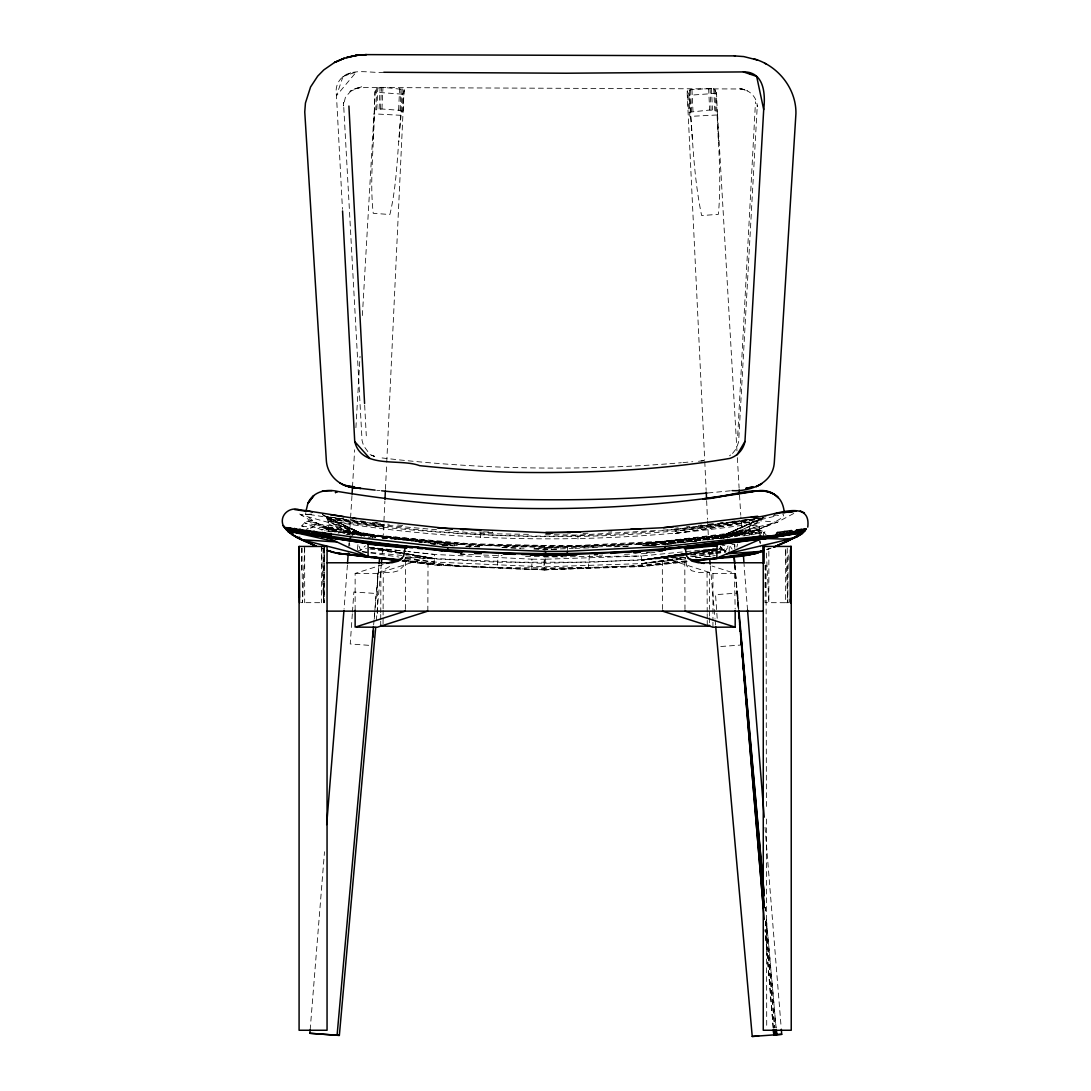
<?xml version="1.0" encoding="UTF-8"?>
<svg xmlns="http://www.w3.org/2000/svg" width="1091" height="1091" viewBox="0 0 1091 1091"><rect width="100%" height="100%" fill="white"/><g stroke="black" fill="none" stroke-linecap="round" stroke-linejoin="round"><path stroke-width="0.75" stroke-dasharray="5 3.75" d="M766.073 565.193L766.387 808.813M717.155 548.5L641.344 556.015L544.068 559.26L544.054 569.857L433.863 565.015L401.938 561.156M765.064 587.326L765.105 565.179M351.493 534.29L328.159 520.966C470.753 544.259 616.824 544.736 759.622 522.753L759.172 532.067L664.924 541.122L567.525 545.977L470.03 543.754L328.486 531.167C328.977 525.18 329.155 517.516 322.581 514.693M380.704 626.152L380.718 621.12M380.732 619.443L380.745 614.41M380.759 612.733L380.909 572.448L391.928 572.448L398.638 570.729L403.547 566.011L405.347 557.406L498.505 562.206L591.813 562.206L684.971 557.406L686.771 566.011L691.68 570.729L698.39 572.448L709.409 572.448L709.545 609.378M383.064 623.752L383.118 610.51M383.118 608.86L383.268 572.448M405.347 609.46L405.552 557.378M427.836 611.137L428.04 557.378L407.161 557.378M544.095 552.305L544.368 546.346L465.789 544.941L364.762 535.067L323.85 515.279M531.808 569.052L531.903 559.165L434.682 554.46L407.898 551.541L434.682 554.46L433.863 565.015L531.808 569.761L531.808 569.052L642.04 565.874L687.412 561.047M324.422 549.018L321.463 547.982L323.563 602.696L324.15 546.441L324.259 602.696L300.721 602.655M765.732 565.179L765.036 602.655L785.643 602.723L785.643 548.091L787.743 602.696L788.261 553.055M729.17 551.746L729.279 544.955L732.102 549.1M301.402 570.293L301.866 548.146M386.746 462.189L404.093 89.557L382.982 87.321L376.763 88.235L375.045 91.644L374.24 113.859C373.913 146.821 369.522 180.656 373.245 213.304L389.882 214.518C397.506 182.579 397.301 148.567 401.038 115.823M304.621 548.091L302.548 602.709L301.921 548.091M373.19 139.621L375.045 91.644M376.763 88.235L375.74 109.905L381.959 108.991L400.015 110.368L403.479 111.95M376.818 109.305L377.841 87.621M379.095 108.964L380.118 87.294M380.5 108.936L381.523 87.253M381.959 108.991L382.982 87.321M398.597 110.218L399.62 88.548M400.015 110.368L401.038 88.698M402.306 88.93L398.897 141.516M404.502 90.28L402.784 93.676L401.761 115.36L374.24 113.859M403.07 111.241L404.093 89.557M383.091 538.695L384.878 501.287M385.45 489.382L386.664 463.88M480.558 537.618L480.858 531.849L492.777 532.026M737.721 435.718L755.49 101.845M352.488 487.172L354.643 449.792M355.911 427.699L360.03 356.321M362.376 315.544L374.022 113.314M793.771 513.466L777.256 522.262L756.445 530.09L714.305 535.913L714.25 536.963C601.318 549.196 487.213 548.964 374.363 535.954C347.374 532.954 319.336 528.617 296.888 512.02M382.6 548.2L382.014 556.383M469.798 547.573L470.03 543.754M351.97 495.614L349.529 534.467M324.191 515.866L364.762 535.067L454.292 545.977L454.47 543.277L347.143 531.931L338.033 533.144M347.415 565.002L344.06 609.105M348.697 546.346L348.943 542.95M352.338 613.797L350.238 643.963L369.249 645.354M352.461 612.119L353.866 592.004L376.34 593.504L378.932 565.233M374.295 618.774L376.054 593.64M382.286 537.822L459.147 544.286L459.216 543.441L465.789 544.941L544.136 547.491L640.608 544.273L717.687 537.604L714.25 536.963L726.729 536.226L760.386 530.458L762.5 534.985M544.368 546.346L544.273 547.491L629.425 544.641L629.493 543.563L640.608 544.273L720.892 536.267L762.159 518.266M310.158 1029.89L324.504 851.744M373.654 624.761L378.932 565.397M376.286 620.697L376.886 613.933M377.036 612.242L381.264 564.852M401.952 560.801L433.891 564.306L544.054 569.857L545.405 556.56M589.467 555.237L588.335 568.002L544.204 569.857L544.054 569.147M403.793 560.147L457.743 566.174L497.114 567.634L498.287 554.855M686.935 561.81L642.081 566.584L544.054 569.857L545.541 554.91M357.384 549.646L358.039 543.727L360.616 550.15L365.444 545.827M383.5 529.067L384.141 523.83L389.242 524.28M372.44 538.258L372.945 534.467L328.568 527.839M367.79 538.122L370.572 536.977L370.831 535.613L374.486 534.767L374.363 535.954L370.599 536.84L375.604 537.345L370.599 536.84M763.305 536.036L763.918 532.285L766.905 531.208M736.875 547.082L737.611 543.945M662.973 530.158L674.893 529.462L762.704 518.266L753.035 522.248L750.008 525.794L748.917 530.335L732.252 537.645M687.085 91.317L689.621 95.244C692.403 135.325 693.467 176.292 701.636 215.554L718.355 214.341C722.147 174.451 717.128 133.429 716.323 93.226L714.823 89.285L711.482 88.344L690.562 89.748L687.085 91.317L704.691 459.829M718.41 140.671L716.542 92.68M716.296 93.294L689.621 95.244M326.932 531.44L331.146 528.726L374.486 534.767C351.861 535.572 328.596 530.935 308.112 521.034L304.389 522.834L301.702 525.971L308.371 528.821M368.308 536.09L368.69 535.313L370.831 535.613L368.308 536.09L370.572 536.977M758.75 536.895L762.404 531.126L766.114 534.781M715.601 551.855L725.679 550.723L729.279 544.955M351.793 535.872L354.998 533.267L374.486 534.767L363.739 534.495L322.391 514.557M718.942 538.422L715.56 538.654L718.942 538.422L720.892 536.267L753.035 522.248L757.536 521.334M310.594 528.344L316.049 524.457L320.127 524.294L350.266 528.508L366.862 537.604M311.671 514.093L300.598 514.747L350.266 528.508L364.353 534.767C480.381 549.141 598.291 551.882 714.305 535.913C725.651 537.958 737.161 531.672 748.508 532.79L751.085 534.726L753.554 531.835L756.527 533.758L763.918 532.285M732.525 453.461L736.261 448.728L738.621 441.937L757.29 105.418L757.304 106.754C757.263 99.908 752.981 93.485 746.79 90.621L748.085 91.18L738.457 87.798L745.262 89.967L740.066 88.78L741.225 88.985L366.044 87.525L357.275 88.057L352.884 89.626L362.226 86.489L349.884 91.426L354.084 89.162M405.838 555.796L434.341 558.537L544.054 563.351L641.631 560.092L723.333 550.014L728.079 545.964M738.375 609.364L737.052 593.613L737.721 593.054L738.866 609.433M351.288 90.676L345.452 97.058L343.392 105.909L343.501 102.418L362.062 440.559L363.548 445.674L368.54 452.52M729.538 455.833L730.629 454.961M743.053 536.049L747.171 533.022L749.653 534.972L743.053 536.049L738.921 533.499L724.738 534.822L647.754 542.854L640.608 544.273L640.703 545.636M357.793 535.313L361.789 534.317L346.065 534.604M383.896 72.265C368.758 73.547 346.57 65.965 337.91 83.093A20.797 19.243 56.2 0 0 336.478 95.708L342.465 209.281M401.965 94.208L402.784 93.676M332.019 531.672L337.392 530.049M377.663 573.348L392.337 564.947M741.048 534.072L735.511 537.181L732.511 534.522L724.738 534.822L727.697 538.258L734.011 535.176M762.404 531.126L759.268 530.09L745.726 532.313M301.702 525.971C321.013 529.544 342.819 524.157 360.48 533.281L304.389 522.834L321.75 529.871L333.982 529.285L330.164 528.726L324.463 530.84M758.695 519.793L764.109 517.066M321.75 529.871L325.404 528.058L325.814 530.158L330.096 528.712L333.982 529.285M675.984 542.854L642.381 545.5L717.728 537.877L725.829 535.517L714.305 535.913L718.696 536.486M716.678 538.709L719.855 538.286L753.035 522.248L757.413 521.593M723.36 538.613L757.386 522.48M325.814 530.158L328.227 529.067M758.709 519.861L765.541 516.739M759.882 519.33L763.673 517.598M747.171 533.022L744.512 532.531L724.738 534.822L753.035 522.248L720.483 536.581L647.754 542.854M724.738 534.822L757.345 520.475L777.256 522.262L724.738 534.822L768.95 525.617M719.896 538.449L756.418 523.762M720.837 538.695L732.511 534.522M766.891 549.591L769.755 548.5M767.082 549.305L769.891 548.296M766.823 549.728L771.051 548.214M714.823 89.285L715.846 110.955L709.641 110.041L688.53 112.278L687.494 90.608M728.447 537.563L759.172 525.685L750.008 525.794M759.241 529.135L759.268 530.09L753.976 530.676L759.241 529.135L760.386 530.458M355.134 610.346L355.134 573.43L383.5 564.402M355.134 573.43L377.391 573.511L428.04 557.378M357.207 551.132L366.399 548.473M346.693 532.776L360.48 533.281L341.906 530.962L334.214 531.931M760.604 519.684L778.538 515.347M753.976 530.676L756.445 530.09M751.085 534.726L756.527 533.758L757.604 531.003L760.891 532.885M763.468 517.189L766.046 516.766M649.636 552.441L646.295 552.973L651.341 552.346M726.77 537.263C741.144 535.695 754.917 531.208 768.064 525.289C770.055 524.553 787.838 516.043 782.806 514.311M748.603 519.616L674.893 529.462L675.261 533.458L760.782 520.407L762.268 518.552C618.924 545.35 472.144 539.009 328.159 520.966L361.735 535.749M683.784 555.783L641.631 560.092L683.593 553.71M713.8 549.1L641.631 560.092L713.909 552.046M725.679 550.723L721.751 549.523L641.631 560.092L683.621 553.764M773.328 515.607L777.337 515.007M762.704 518.266L675.056 531.303L757.427 520.83M675.261 533.458L760.522 520.734M713.991 550.109L641.631 560.092L714.073 549.359M719.855 538.286L725.433 537.468M720.837 547.123L721.751 549.523L720.046 548.95L641.631 560.092L714.36 549.414M328.35 531.235L334.064 530.403M641.631 560.092L720.046 548.95L720.374 545.936L720.728 549.182L715.669 549.878M405.525 558.878L434.054 562.015L544.054 566.843L641.876 563.583L683.907 557.556M690.63 556.601L714.169 553.219M715.86 552.987L725.938 551.541M666.942 544.695L671.961 544.014M680.348 542.868L685.38 542.172M687.057 541.941L759.172 532.067L759.309 535.067M674.784 528.194L678.138 527.799M685.775 558.919L641.876 563.583L685.516 557.665M692.24 556.751L714.06 553.792M715.737 553.56L725.801 552.196M750.267 519.398L758.654 518.28L753.608 518.798M707.104 539.99L710.296 539.568M759.145 529.612L664.924 541.122L665.265 544.927M731.979 544.627L734.679 544.3L735.048 548.828M686.525 526.789L689.88 526.394M698.267 525.398L701.622 525.003M708.332 524.198L713.364 523.598M720.06 522.794L723.415 522.398M731.802 521.403L735.157 520.993M741.866 520.202L746.899 519.602M544.204 569.857L630.83 566.079L642.081 566.584L687.03 561.456M721.86 545.773L724.819 545.445M641.876 563.583L685.298 558.837M695.322 557.746L715.369 555.551M698.431 461.288L703.313 460.757M695.908 557.842L704.35 556.956M706.041 556.778L714.482 555.878M701.049 460.934L704.404 460.579M730.384 490.8L707.213 493.05M642.381 545.459L717.687 537.604M656.468 545.05L647.999 545.555L647.836 543.482L721.492 536.008L714.305 535.913M690.535 555.087L714.141 552.673M715.819 552.51L725.938 551.473M659.823 544.354L647.999 545.555L656.387 544.777M661.514 544.191L700.367 540.29M702.058 540.113L713.882 538.927L647.836 543.482M641.276 553.764L656.455 552.264M649.827 545.514L656.577 544.873M664.992 544.054L671.729 543.413M678.466 542.759L685.203 542.104M691.939 541.463L696.999 540.972M328.091 529.026L330.164 528.726L330.287 529.571M686.594 560.869L630.83 566.079L588.335 568.002L497.114 567.634M663.083 544.164L673.147 543.236M674.811 543.086L686.553 542.009M693.249 541.395L696.604 541.095M669.86 463.702L681.316 462.707M682.952 462.57L692.785 461.711M677.661 542.732L686.062 542.063M688.816 94.726L689.839 116.396L717.319 114.964M720.756 646.513L739.78 645.122M666.56 463.934C571.561 471.039 475.867 469.035 381.264 457.852M582.989 533.513L588.076 533.213M608.478 532.04L611.887 531.835M545.527 534.59L577.903 535.081L656.168 530.54M649.704 545.459L656.468 545.091M534.167 548.705L551.16 549.278L573.239 548.432M574.943 548.364L600.432 547.382M614.028 546.864L629.316 546.264M312.217 520.898L308.112 521.034L320.127 524.294M628.839 546.032L534.099 548.528M525.603 556.41L562.506 556.396M599.382 555.169L602.723 555.06M624.516 554.323L632.889 554.051M785.643 602.723L788.438 602.696M544.068 557.01L641.344 556.015L642.081 566.584M662.469 609.46L662.278 557.378L712.941 573.511L735.184 573.43L712.028 566.052M662.278 557.378L684.766 557.378L684.971 609.46M756.499 530.076L759.268 530.09M531.903 559.165L544.068 559.26M492.75 532.531L475.744 531.903M528.48 534.345L480.763 533.622L460.388 531.822M533.867 549.032L557.46 549.578M465.68 546.305L482.372 546.85M502.392 547.505L524.089 548.214M473.535 554.719L460.102 553.955M483.613 555.046L502.092 555.646M466.184 546.386L479.781 546.85M501.874 547.6L520.571 548.241M328.459 531.658L331.759 531.862M338.346 532.285L372.945 534.467M442.414 545.145L447.501 545.5M402.061 94.153L375.263 92.176M418.849 542.486L422.19 542.759M430.55 543.441L455.643 545.486M397.71 525.016L402.811 525.467M436.618 529.735L383.991 525.085L327.014 518.62L383.759 526.926L327.259 518.934L360.575 535.599M445.114 530.471L458.697 531.672M403.779 560.501L457.825 565.574M430.754 543.713L435.8 544.204M442.523 544.845L452.601 545.814M431.19 543.877L434.559 544.204M441.269 544.845L447.978 545.486M362.239 551.61L404.161 555.633M382.273 538.013L392.283 539.009M393.946 539.172L457.334 545.473M376.75 490.295L380.009 490.623M454.429 543.904L363.739 534.495L459.147 544.286M750.308 531.44L753.554 531.835M330.546 528.699L329.441 527.853L330.164 528.726M402.279 560.515L433.891 564.306L403.738 560.147M343.665 518.77L325.118 516.452L383.991 525.085L325.541 516.752L364.435 534.822M350.416 519.616L353.784 520.039M360.535 520.871L365.594 521.512M372.345 522.357L380.773 523.407L374.158 522.344M460.129 553.778L465.148 554.446L460.129 553.764M309.53 514.516L332.223 518.075A1265.246 1264.414 -1.1 0 0 545.336 536.104A1265.246 1264.414 0 0 0 753.022 518.934M325.404 528.058L330.096 528.712M360.794 535.026L366.808 535.872M362.226 551.841L398.979 557.051M405.661 557.992L434.054 562.015M369.713 548.964L434.341 558.537L369.385 547.341L406.22 551.337L369.385 547.341L434.341 558.537L406.438 553.942M370.326 547.996L404.802 553.669M369.249 547.477L434.341 558.537M718.996 548.541L719.596 548.8M347.361 534.372L350.716 535.054M734.748 564.633L736.998 592.89L737.721 593.054L715.546 594.677L717.292 619.824M345.015 533.826C331.8 528.303 315.435 525.617 305.725 514.352L305.712 513.097M329.441 527.853L332.114 528.821M321.218 548.146L324.368 549.346M370.054 454.606L375.672 456.87M371.499 455.179L374.39 456.352L370.04 453.706M327.259 518.934L354.63 530.267L365.744 537.399M718.969 537.277L717.523 536.649L717.728 537.877M321.463 547.982L324.45 549.291M328.582 523.912L351.234 534.822M361.503 536.254L357.698 533.854L354.63 530.267M690.562 116.873L692.703 142.566M346.57 74.188L347.552 74.965L350.593 72.661L351.507 73.629M721.356 547.287L723.333 550.014M748.508 532.79L749.653 534.972M760.291 543.686L759.868 540.741L760.386 546.877M737.066 593.613L738.43 609.364L736.998 592.89M734.843 564.811L738.771 608.914M765.35 907.426L765.65 910.821M766.414 919.304L776.083 1027.845L766.468 920.94M765.268 907.562L765.568 910.944M710.336 565.888L715 618.365M715.15 620.056L715.601 625.129M765.459 921.009L774.705 1027.94L765.446 921.186M734.788 564.811L738.457 608.928M765.036 827.333L781.17 1027.545M709.464 556.069L708.905 547.9M747.54 610.155L744.062 564.361M742.071 535.517L740.871 516.916M739.521 494.973L740.775 515.225M717.564 114.364L736.957 450.842M737.352 457.634L739.112 488.223M349.556 542.636L349.761 546.018M364.667 405.197L366.29 435.8M766.414 553.069L768.855 602.723L768.855 548.091M713.746 88.671L714.769 110.355M711.482 88.344L712.491 110.014M710.077 88.303L711.087 109.986M708.618 88.371L709.641 110.041M691.967 89.585L692.99 111.268M690.562 89.748L691.585 111.418M689.294 89.967L690.317 111.65M704.772 461.534L706.15 490.432M706.641 500.633L707.527 519.343M707.609 521.034L708.509 539.745M734.679 544.3L734.816 548.773M551.119 546.577L551.16 549.278M734.461 573.198L735.157 609.023M577.985 539.09L577.903 535.081M324.245 546.441L324.559 563.474M567.525 545.977L567.579 549.809M787.252 548.091L787.743 602.696M323.072 548.091L323.563 602.696M709.559 611.055L709.573 616.088M709.586 617.765L709.6 622.797M707.05 572.448L707.213 612.16M707.213 613.824L707.227 618.788M707.241 620.438L707.254 625.402M766.4 819.041L766.714 1028.568M324.245 548.146L324.259 602.696M712.941 573.511L712.941 620.506M712.941 622.184L712.941 627.216M377.391 573.511L377.391 617.138M321.463 546.441L321.463 602.723M304.675 546.441L304.675 602.723M757.931 518.102A1265.246 1264.414 0 0 1 754.658 518.661M305.685 514.352A31.762 1.023 10.7 0 1 310.117 514.638M343.038 76.493L336.464 95.708L356.307 72.006L343.038 76.493M773.26 1028.049L765.091 929.641L773.26 1028.049"/><path stroke-width="1.5" d="M356.73 627.134L377.391 627.216L380.704 626.152L709.614 626.152L712.941 627.216L735.184 627.134L735.184 610.674M764.027 546.441L763.918 563.447M400.411 559.806L368.049 556.546L368.117 542.8M693.699 560.692L716.828 558.633L717.101 544.286L713.732 544.504M356.443 518.634C337.405 515.661 318.408 512.388 299.316 509.729C289.47 506.401 279.105 515.32 283.196 525.589L284.874 527.512L350.525 536.704L447.787 547.573L545.595 551.391L545.568 554.814L530.349 554.896M521.88 554.46L567.32 554.801L567.32 551.282L665.074 546.455L760.918 536.186C775.578 536.308 790.784 535.067 804.817 530.99L806.14 529.026L796.771 529.871L791.807 533.69M384.959 499.583L385.368 491.086M395.228 560.065L337.733 553.369L329.018 551.023M455.629 552.141L458.997 552.455L447.569 551.078L447.787 547.573M342.56 210.986L354.725 441.541C361.476 469.566 399.633 458.015 419.653 465.68C451.974 468.871 484.349 471.694 516.82 472.389C588.049 473.303 659.537 470.357 729.852 458.411C737.584 455.902 743.462 449.492 744.962 441.446L763.7 109.55C765.527 94.603 764.409 72.674 744.798 71.911L566.27 73.22L383.896 72.265M352.066 493.923L352.488 487.172M347.524 563.311L348.234 553.137M373.013 637.212L373.477 630.503M331.473 1034.895L309.871 1033.286L310.158 1029.89M326.686 824.591L343.924 610.81M406.629 547.45L371.663 544.109L350.116 540.195L350.525 536.704M309.871 1033.286L337.092 1035.223L373.504 626.452M379.082 563.706L379.545 558.606M332.932 1035.004L339.356 1035.4L375.686 627.475M381.414 563.147L381.864 558.074M290.247 532.108L292.211 534.713L316.485 546.346C304.607 540.945 290.806 536.936 283.196 525.589L286.128 529.49L290.547 531.549L327.436 537.508L330.409 537.127L330.859 533.635M305.848 511.788L307.853 503.401L313.622 495.805L307.853 503.401C312.885 491.536 326.4 488.686 337.692 491.441C476.631 514.584 619.183 514.256 758.068 490.786C765.377 489.6 773.342 492.082 778.251 497.728C771.555 490.841 761.382 489.654 752.326 491.482L753.404 491.318L702.795 498.873C724.697 500.019 780.406 472.635 784.279 512.525M425.981 549.1L447.569 551.078L545.541 554.91L576.825 554.978M807.763 527.117C811.636 495.328 766.591 519.657 751.181 517.175M693.344 560.242L717.046 558.033L760.263 539.295L760.918 536.186C618.652 560.338 472.853 558.442 330.505 536.131L287.233 529.994L288.447 531.958L297.393 537.699L315.163 545.568M806.14 529.026L803.44 531.508L794.616 532.381L791.33 530.567L777.365 532.517L774.855 536.199L760.263 539.295L684.357 548.541M759.827 538.64L760.263 539.295L781.197 535.231L784.634 531.494L789.489 533.09L794.616 532.381M737.052 454.852L744.962 441.446M774.855 536.199L760.263 539.295L800.385 533.022L804.817 530.99C793.662 543.823 774.828 536.677 760.263 539.295L787.047 534.358L791.33 530.567M789.489 533.09L768.5 536.213L767.6 537.317L760.836 538.354L656.932 550.669M696.89 560.76C718.574 556.928 741.662 558.837 762.595 551.241L727.001 553.833L793.498 538.204L802.09 533.458L803.712 531.494L787.907 541.163L773.86 547.136M760.263 539.295L795.734 533.185L801.244 529.34L801.721 531.562L798.435 532.899L760.263 539.295L800.385 533.022L803.44 531.508L804.299 529.067L801.721 531.562M292.211 534.713L292.879 534.017L290.547 531.549L350.116 540.195L447.569 551.078M292.879 534.017L287.233 529.994L327.436 537.508L371.663 544.109L372.999 542.759L372.849 544.218L406.057 547.273M333.573 515.129L343.747 516.698M800.385 533.022L797.671 535.49L802.09 533.458M761.354 551.01L756.077 553.532M288.447 531.958L284.874 527.512L292.606 531.44L355.434 541.204M294.611 509.552L304.825 511.079M773.887 547.109L797.944 536.186L776.928 545.745M763.932 550.396L754.822 553.819L717.046 558.033L762.595 551.241M386.65 563.392L402.402 558.387M405.347 611.137L355.134 627.134L355.134 610.346M427.836 611.137L383.064 625.402L380.704 625.402L380.704 626.152M717.046 558.033L750.499 554.596M774.515 513.943L777.638 513.165M739.603 556.205L745.167 554.869M778.838 513.261L783.365 512.306M567.32 554.801L665.265 549.959L665.237 548.978L718.123 543.55L768.5 536.213M297.393 537.699L299.82 537.249M783.052 512.906L794.548 510.888M787.934 512.197L796.457 511.011M788.179 512.32L793.143 511.529M790.443 599.204L790.484 602.614L791.234 602.491L790.798 546.441L790.661 602.573L790.43 549.85M760.836 538.354L767.6 537.317L760.959 537.808M741.089 555.264L744.226 554.787M718.123 543.55L760.945 537.249L665.237 548.978L665.074 546.455M696.113 546.836L746.462 540.495M749.803 540.031L753.145 539.568L749.749 539.868M718.042 544.436L754.863 539.568M322.322 491.1L331.964 490.677M437.518 527.812L545.623 532.653L567.211 532.449L663.614 527.676L757.686 516.22M687.589 547.491L690.944 547.082M695.99 546.468L699.345 546.045M704.391 545.432L707.745 545.023M712.791 544.409L717.823 543.782M721.192 543.373L726.224 542.759M731.27 542.145L734.625 541.722M739.671 541.109L744.717 540.495M781.306 1029.249L781.715 1034.336L752.231 1036.45L715.751 626.834M685.994 547.955L692.744 547.218M700.858 559.615L705.904 559.069M712.628 558.36L715.982 558.006M721.028 557.46L726.074 556.928M731.106 556.396L736.152 555.851M732.034 490.623C750.131 491.605 773.001 483.49 774.31 462.461L795.925 113.641C796.389 88.63 778.033 65.733 754.249 58.941M663.614 527.676L673.624 526.653M685.325 548.828L717.101 545.623L695.267 546.605M707.213 493.05C598.959 502.706 489.75 502.024 381.645 490.8M594.39 554.814L597.663 554.528M610.755 553.41L632.016 551.61M640.281 552.06L633.612 552.632L638.712 552.251M758.654 1036.055L752.231 1036.45M775.292 1034.732L774.842 1029.645L775.292 1034.732L781.715 1034.336M703.668 545.145L707.023 544.927M635.33 552.564L640.417 552.278M659.046 551.2L662.442 550.996M630.734 529.299L640.881 528.93M552.401 532.708L545.609 532.558L580.562 531.985M350.116 540.195L327.436 537.508L316.363 534.876L313.922 531.181L322.772 534.945L330.682 534.822L330.137 533.581L330.409 537.127M545.595 551.391L567.32 551.282M327.055 562.779L391.928 562.779L398.638 561.06L403.547 556.342L405.347 546.659L410.434 546.918M763.264 562.779L698.39 562.779L691.68 561.06L686.771 556.342L684.971 546.659M327.055 611.137L763.264 611.137M757.563 60.06L743.789 56.582L734.366 55.9L366.44 54.618L357.002 55.232L342.915 58.709L334.528 62.473L323.809 69.906L317.713 76.111L310.567 86.98L305.439 103.018L304.757 111.964L326.373 460.961C327.368 475.13 340.119 487.554 354.63 486.859L344.361 485.277L339.915 483.013M545.541 554.91L559.069 555.005M474.544 553.56L481.308 553.683M503.278 554.105L515.116 554.323M480.899 530.09L460.484 529.23L463.62 529.64M413.816 547.096L418.903 547.355M341.497 553.587L337.733 553.369L396.892 560.542M734.366 55.9L735.402 55.982M337.092 1035.223L339.356 1035.4M567.211 532.449L570.252 532.694M409.384 547.573L412.698 547.873M417.676 548.337L422.667 548.8M342.929 553.669L397.015 559.86M375.113 543.795L381.864 544.436M386.923 544.927L391.969 545.405M398.72 546.059L403.765 546.536M438.732 550.519L442.114 550.846M360.385 488.495L349.079 486.995L343.174 484.854M330.546 514.707L333.682 515.007M375.127 490.132L349.079 486.995L360.971 488.468M368.103 544.15L406.752 548.132M289.333 530.076L286.769 527.567L295.347 531.74L327.436 537.508L310.008 533.881L306.626 530.117L327.436 537.508L368.049 556.546L336.151 553.069L327.395 550.396L333.451 552.551M353.252 518.061L452.383 529.149M376.518 543.795L381.564 544.395M386.596 544.995L391.642 545.595M394.997 545.991L406.766 547.382M349.038 554.133L345.711 553.737L348.929 554.228M354.03 554.733L359.021 555.333M364.012 555.919L369.003 556.519M372.331 556.928L377.322 557.528M382.314 558.115L385.641 558.524M390.633 559.124L393.96 559.519M358.694 541.668L361.953 542.118M366.849 542.8L370.122 543.25M352.175 554.692L371.69 557.487M327.695 537.358L371.663 544.109M366.699 542.636L370.067 543.195M459.066 551.528L462.038 552.087M327.436 537.508L304.13 532.967L294.406 528.412L299.329 532.272M299.52 602.573L299.166 546.441L327.055 546.441L327.055 1030.259L299.084 1030.259L299.084 546.441L299.479 597.473M290.547 531.549L336.669 541.954L301.825 539.731L368.049 556.546M307.935 510.943L312.299 511.952M322.772 534.945L330.328 536.854L323.645 536.036L322.322 532.422L330.123 534.822L330.491 536.158M777.365 532.517L783.188 534.017M687.971 558.401L704.009 563.501M684.971 611.137L735.184 627.134M662.482 611.137L707.254 625.402L709.614 625.402L709.614 626.152M743.407 71.924L756.663 76.425L763.7 109.55M286.128 529.49L290.942 531.372M308.03 532.653L299.889 529.149L301.702 531.685M764.614 63.251L765.964 63.864M296.534 530.949L289.879 527.853L292.265 530.39M804.422 512.893L800.262 510.915M284.874 527.512L287.547 530.008M796.771 529.871L798.83 531.849M354.725 441.541L369.835 458.493M749.108 72.579L750.035 74.174M738.921 610.605L764.3 895.547M738.73 612.187L739.234 617.833M740.462 631.389L739.793 624.011L740.243 629.071M741.675 644.931L741.007 637.567L741.416 642.654M742.739 656.796L742.071 649.445L742.589 656.236M743.953 670.351L743.148 661.323L743.612 668.115M744.212 673.202L746.244 695.772M746.503 698.649L764.205 895.697M709.723 559.124L710.186 564.197M744.062 673.202L744.785 681.698M745.085 685.093L745.821 693.576M746.258 698.663L746.994 707.159M747.28 710.541L748.017 719.037M748.303 722.433L749.04 730.915M749.34 734.311L750.213 744.498M750.513 747.894L751.235 756.377M751.535 759.772L764.286 907.439M738.73 612.747L739.166 617.833L738.607 612.283M739.753 624.611L740.339 631.389M740.925 638.167L741.512 644.945M741.948 650.031L742.535 656.809M742.985 661.896L743.721 670.365M744.007 673.761L745.917 695.785M746.217 699.181L764.273 907.63M738.593 610.633L764.245 919.454M739.603 624.161L740.216 631.403M740.734 637.744L741.348 644.958M741.73 649.622L742.425 658.105M742.712 661.501L743.462 670.392M743.707 673.379L763.236 907.712M747.54 610.155L764.218 817.159M743.353 554.173L743.939 562.656M740.803 637.035L741.362 644.999M739.207 489.914L739.425 493.282M348.902 106.059L364.585 403.506M706.232 492.136L706.477 497.237M763.345 546.441L763.441 563.447M790.43 556.655L790.484 602.614M761.586 483.899L756.295 486.6L761.586 483.899M337.092 491.727L335.455 492.573L337.092 491.727M336.001 61.819L334.528 62.473L344.333 58.232L336.001 61.819M347.906 57.114L346.502 57.523L357.002 55.232L347.906 57.114M752.926 487.022L746.08 488.236L752.926 487.022M365.28 54.7L355.707 55.464L366.44 54.618L365.28 54.7M791.234 546.441L763.264 546.441L763.264 1030.259L791.234 1030.259L791.234 546.441M734.693 563.106L734.093 556.328L734.652 563.12M776.683 1034.636L776.233 1029.549L776.683 1034.636M773.833 1034.841L773.41 1029.754L773.833 1034.841"/></g></svg>
